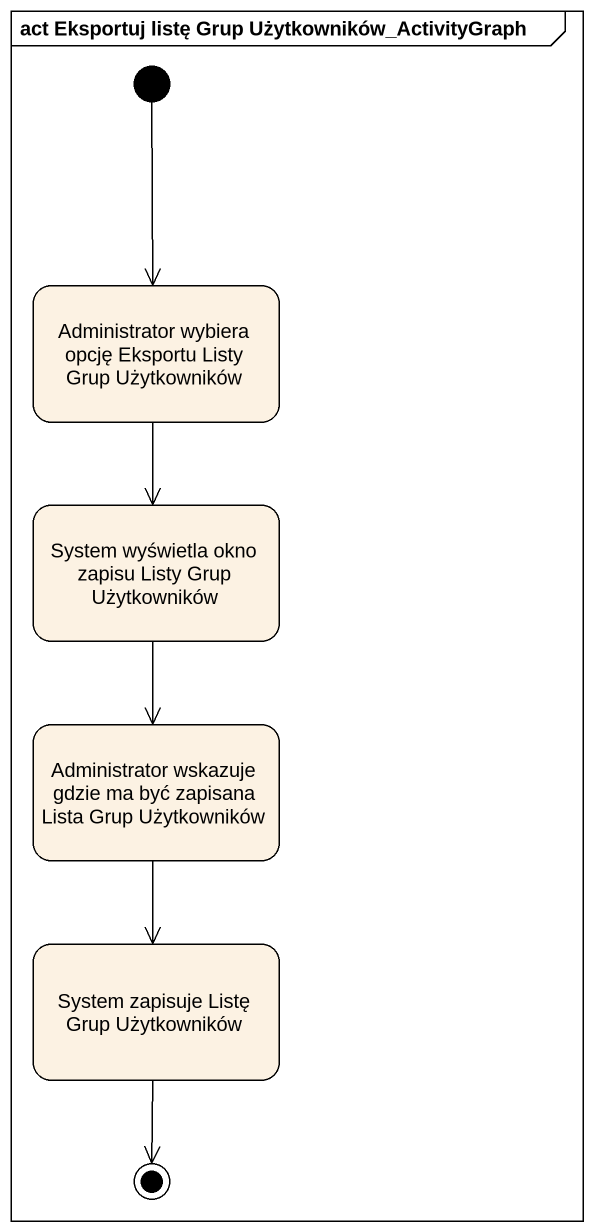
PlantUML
@startuml
mainframe act Eksportuj listę Grup Użytkowników_ActivityGraph
hide empty description
state "Administrator wybiera opcję Eksportu Listy Grup Użytkowników" as Administrator_wybiera_opcję
state "System wyświetla okno zapisu Listy Grup Użytkowników" as System_wyświetla_okno
state "Administrator wskazuje gdzie ma być zapisana Lista Grup Użytkowników" as Administrator_wskazuje
state "System zapisuje Listę Grup Użytkowników" as System_zapisuje_Listę_Grup
[*] --> Administrator_wybiera_opcję
Administrator_wybiera_opcję --> System_wyświetla_okno
System_wyświetla_okno --> Administrator_wskazuje
Administrator_wskazuje --> System_zapisuje_Listę_Grup
System_zapisuje_Listę_Grup --> [*]
@enduml
